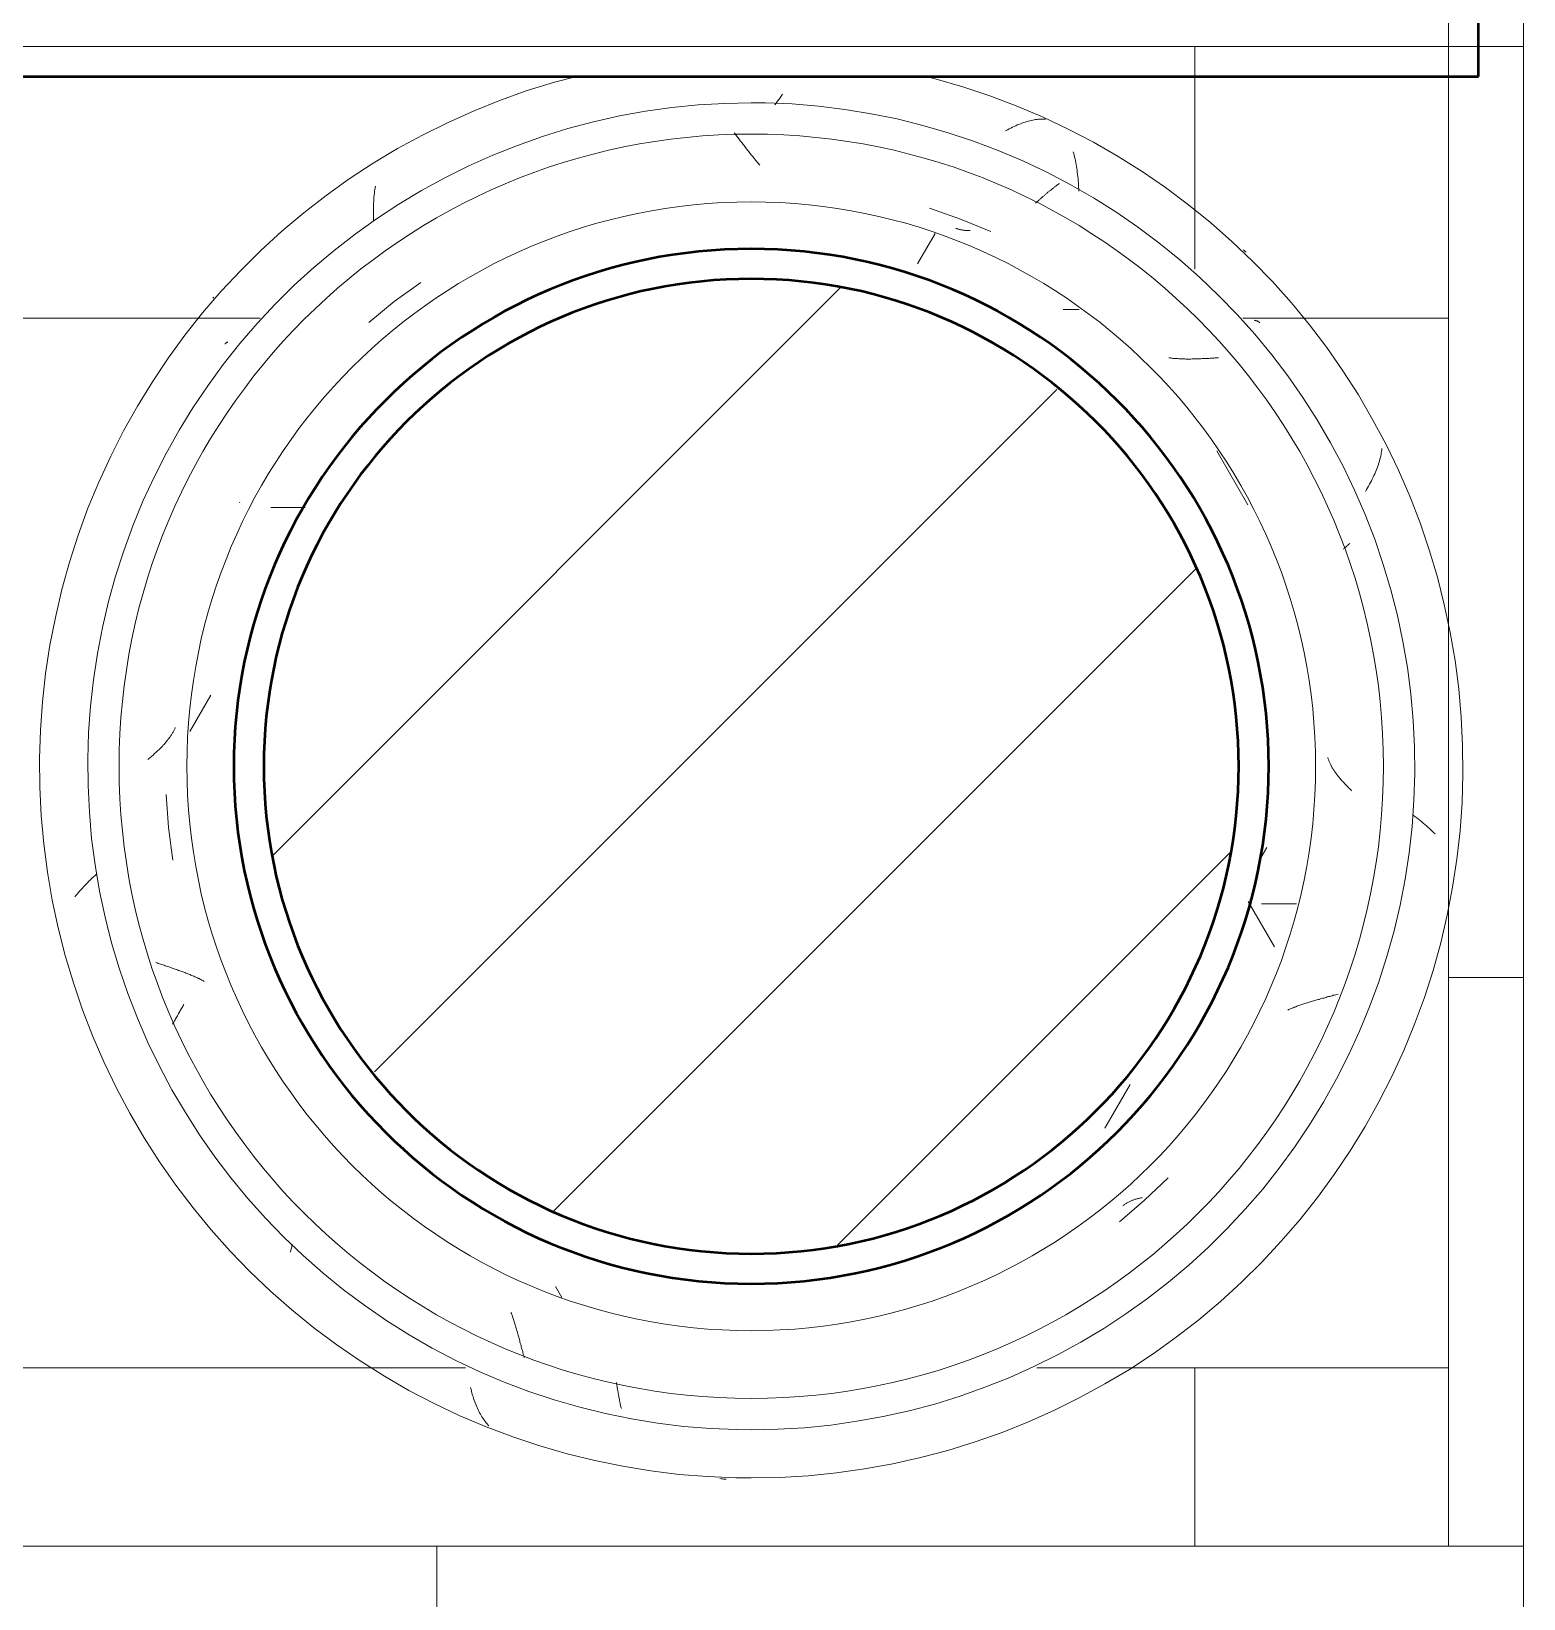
# Model space of a CAD drawing. Header units: millimetres. Extents: x -9358 to 257996, y -67499 to 9117.
# Drawn here: x 20825 to 21820, y -55453 to -54408 of the extents above; entities that cross this region are included whole.
import ezdxf

# ---------------------------------------------------------------- set-up
doc = ezdxf.new("R2010")
doc.units = ezdxf.units.MM
doc.header["$LTSCALE"] = 1000
for name, color, linetype, lineweight in [('A-COL-RFC', 8, 'Continuous', 18), ('A-COL-RFC-1', 8, 'Continuous', 9), ('A-COL-RFC-2', 8, 'Continuous', 50), ('A-FLR-PAT', 8, 'Continuous', 18), ('A-WAL-CLD', 8, 'Continuous', 9), ('A-WAL-CMU', 8, 'Continuous', 50), ('A-WAL-LOW-20', 8, 'Continuous', 18), ('A-WAL-PAT-1', 8, 'Continuous', 9)]:
    doc.layers.add(name, color=color, linetype=linetype, lineweight=lineweight)
pattern_1 = [(0, (0, 0), (812.8, 203.2), [33.528, -576.072, 33.528, -576.072, -3251.2]), (0, (0, 0), (812.8, 203.2), [-1219.2, 33.528, -1185.672, 33.528, -576.072, -1422.4]), (0, (0, 0), (812.8, 203.2), [-3048, 33.528, -372.872, 33.528, -982.472]), (120, (304.8, 101.6), (-582.37636, 602.30545), [33.528, -576.072, 33.528, -576.072, -3251.2]), (120, (304.8, 101.6), (-582.37636, 602.30545), [-1219.2, 33.528, -1185.672, 33.528, -576.072, -1422.4]), (120, (304.8, 101.6), (-582.37636, 602.30545), [-3048, 33.528, -372.872, 33.528, -982.472]), (240, (406.4, 508), (-230.42364, -805.50545), [33.528, -576.072, 33.528, -576.072, -3251.2]), (240, (406.4, 508), (-230.42364, -805.50545), [-1219.2, 33.528, -1185.672, 33.528, -576.072, -1422.4]), (240, (406.4, 508), (-230.42364, -805.50545), [-3048, 33.528, -372.872, 33.528, -982.472])]

# ---------------------------------------------------------------- blocks, each defined once
blk = doc.blocks.new('Concrete-Round-Column - 650-V10-01-Ground Floor Furniture Plan')
at = {"layer": 'A-COL-RFC-1'}
h = blk.add_hatch(dxfattribs=at)
h.set_pattern_fill('FP_33', color=256, style=0, pattern_type=2)
h.set_pattern_definition([(45, (-20345, 54750), (-106.066, 106.066), [])])
h.paths.add_polyline_path([(0, -325), (63.4, -318.8), (124.4, -300.3), (180.6, -270.2), (229.8, -229.8), (270.2, -180.6), (300.3, -124.4), (318.8, -63.4), (325, 0), (318.8, 63.4), (300.3, 124.4), (270.2, 180.6), (229.8, 229.8), (180.6, 270.2), (124.4, 300.3), (63.4, 318.8), (0, 325), (-63.4, 318.8), (-124.4, 300.3), (-180.6, 270.2), (-229.8, 229.8), (-270.2, 180.6), (-300.3, 124.4), (-318.8, 63.4), (-325, 0), (-318.8, -63.4), (-300.3, -124.4), (-270.2, -180.6), (-229.8, -229.8), (-180.6, -270.2), (-124.4, -300.3), (-63.4, -318.8)], flags=0)
at = {"layer": 'A-COL-RFC-2'}
for start, end in [(0, 180), (180, 0)]:
    blk.add_arc((0, 0), 325, start, end, dxfattribs=at)
blk = doc.blocks.new('Walls 82 - Walls 13-605755-01-Ground Floor Furniture Plan')
at = {"layer": 'A-WAL-PAT-1'}
h = blk.add_hatch(dxfattribs=at)
h.set_pattern_fill('FP_29', color=256, style=0, pattern_type=2)
h.set_pattern_definition([(90, (450, -56700), (-900, 6e-14), [700, -700]), (90, (0, -57400), (-1800, 1e-13), [700, -700]), (0, (0, -57400), (0, 700), [])])
h.paths.add_polyline_path([(730, -58770), (2620, -58770), (2620, -57770), (730, -57770), (730, -58250)], flags=0)
h.paths.add_polyline_path([(1218, -58693.5), (1158.3, -58693.5), (1085.8, -58681.4), (1016.2, -58657.5), (947.5, -58619.3), (891.2, -58574.8), (842.6, -58521.5), (803.6, -58461.8), (774.1, -58394.5), (756.1, -58323.2), (750, -58250), (756.1, -58176.8), (775.8, -58101.7), (803.6, -58038.2), (843.8, -57976.7), (893.6, -57922.6), (954, -57876.2), (1016.2, -57842.5), (1090.7, -57817.8), (1159.9, -57806.5), (1231.7, -57806.5), (1304.2, -57818.6), (1373.8, -57842.5), (1438.4, -57877.5), (1496.4, -57922.6), (1547.4, -57978.5), (1586.4, -58038.2), (1615.9, -58105.5), (1633.9, -58176.8), (1640, -58250), (1633.9, -58323.2), (1614.2, -58398.3), (1584.1, -58465.3), (1546.2, -58523.3), (1495.3, -58578.3), (1438.4, -58622.5), (1373.8, -58657.5), (1299.3, -58682.2), (1230.1, -58693.5)], flags=0)
h.paths.add_polyline_path([(2119.9, -58693.5), (2118.3, -58693.5), (2045.8, -58681.4), (1976.2, -58657.5), (1911.6, -58622.5), (1851.4, -58575), (1803.8, -58523.3), (1763.6, -58461.8), (1734.1, -58394.5), (1716.1, -58323.2), (1710, -58250), (1716.1, -58176.8), (1735.8, -58101.7), (1763.6, -58038.2), (1803.8, -57976.7), (1854.9, -57921.6), (1914, -57876.2), (1976.2, -57842.5), (2050.7, -57817.8), (2119.9, -57806.5), (2191.7, -57806.5), (2264.2, -57818.6), (2337.4, -57844.5), (2398.4, -57877.5), (2457.6, -57923.9), (2506.2, -57976.7), (2546.4, -58038.2), (2575.9, -58105.5), (2593.9, -58176.8), (2600, -58250), (2593.9, -58323.2), (2574.2, -58398.3), (2546.4, -58461.8), (2503.3, -58526.4), (2456.4, -58577.4), (2393.8, -58625), (2333.8, -58657.5), (2259.3, -58682.2), (2190.1, -58693.5)], flags=0)
at = {"layer": 'A-WAL-LOW-20'}
for p, q in [((730, -57770), (730, -58770)), ((2620, -58770), (2620, -57770)), ((730, -58770), (2620, -58770))]:
    blk.add_line(p, q, dxfattribs=at)
blk = doc.blocks.new('Walls 85 - Walls 6-605795-01-Ground Floor Furniture Plan')
at = {"layer": 'A-WAL-PAT-1'}
h = blk.add_hatch(dxfattribs=at)
h.set_pattern_fill('FP_36', color=256, style=0, pattern_type=2)
h.set_pattern_definition([(270, (20644.6, -55970), (900, 6e-14), [700, -700]), (270, (21094.6, -55270), (1800, 1e-13), [700, -700]), (180, (21094.6, -55270), (-9e-14, -700), [])])
h.paths.add_polyline_path([(17170, -55320), (21820, -55320), (21820, -55270), (17170, -55270)], flags=0)
at = {"layer": 'A-WAL-LOW-20'}
for p, q in [((19880, -55270), (21820, -55270)), ((21820, -55270), (21820, -55320))]:
    blk.add_line(p, q, dxfattribs=at)
blk = doc.blocks.new('Walls 86 - Walls 6-605812-01-Ground Floor Furniture Plan')
at = {"layer": 'A-WAL-PAT-1'}
h = blk.add_hatch(dxfattribs=at)
h.set_pattern_fill('FP_32', color=256, style=0, pattern_type=2)
h.set_pattern_definition([(270, (2170, -59239.6), (900, 6e-14), [700, -700]), (270, (2620, -58539.6), (1800, 1e-13), [700, -700]), (180, (2620, -58539.6), (-9e-14, -700), [])])
h.paths.add_polyline_path([(2620, -58770), (2670, -58770), (2670, -57770), (2620, -57770), (2620, -58421.4)], flags=0)
at = {"layer": 'A-WAL-LOW-20'}
for p, q in [((2620, -58770), (2620, -57770)), ((2620, -57770), (2670, -57770)), ((2670, -57770), (2670, -58770))]:
    blk.add_line(p, q, dxfattribs=at)
blk = doc.blocks.new('FP_186-01-Ground Floor Furniture Plan')
at = {"layer": 'A-WAL-PAT-1'}
for p, q in [((49939.2, 1496.6), (49938.6, 1497.3)), ((49939.7, 1496), (49939.2, 1496.6)), ((49940.2, 1495.3), (49939.7, 1496)), ((49940.7, 1494.7), (49940.2, 1495.3)), ((49941.2, 1494), (49940.7, 1494.7)), ((49941.7, 1493.4), (49941.2, 1494)), ((49942.2, 1492.7), (49941.7, 1493.4)), ((49942.7, 1492.1), (49942.2, 1492.7)), ((49943.2, 1491.4), (49942.7, 1492.1)), ((49943.7, 1490.8), (49943.2, 1491.4)), ((49944.2, 1490.2), (49943.7, 1490.8)), ((49944.7, 1489.5), (49944.2, 1490.2)), ((49945.2, 1488.9), (49944.7, 1489.5)), ((49945.7, 1488.3), (49945.2, 1488.9)), ((49946.1, 1487.6), (49945.7, 1488.3)), ((49946.6, 1487), (49946.1, 1487.6)), ((49947.1, 1486.4), (49946.6, 1487)), ((49947.6, 1485.8), (49947.1, 1486.4)), ((49948.1, 1485.1), (49947.6, 1485.8)), ((49948.6, 1484.5), (49948.1, 1485.1)), ((49949, 1483.9), (49948.6, 1484.5)), ((49949.5, 1483.3), (49949, 1483.9)), ((49950, 1482.7), (49949.5, 1483.3)), ((49712, 1384.8), (49729.7, 1397.6)), ((49695, 1370.9), (49712, 1384.8)), ((49609, 1251), (49608.8, 1250.7)), ((49564.2, 1097.3), (49563.9, 1096.8)), ((49564.5, 1097.7), (49564.2, 1097.3)), ((49564.7, 1098.1), (49564.5, 1097.7)), ((49565, 1098.6), (49564.7, 1098.1)), ((49565.2, 1099), (49565, 1098.6)), ((49565.4, 1099.5), (49565.2, 1099)), ((49565.6, 1099.9), (49565.4, 1099.5)), ((49565.8, 1100.4), (49565.6, 1099.9)), ((49566, 1100.8), (49565.8, 1100.4)), ((49555.8, 1086.9), (49555.4, 1086.4)), ((49556.3, 1087.4), (49555.8, 1086.9)), ((49556.7, 1087.8), (49556.3, 1087.4)), ((49557.2, 1088.3), (49556.7, 1087.8)), ((49557.6, 1088.7), (49557.2, 1088.3)), ((49558, 1089.2), (49557.6, 1088.7)), ((49558.5, 1089.6), (49558, 1089.2)), ((49558.9, 1090.1), (49558.5, 1089.6)), ((49559.3, 1090.5), (49558.9, 1090.1)), ((49559.7, 1091), (49559.3, 1090.5)), ((49560, 1091.4), (49559.7, 1091)), ((49560.4, 1091.9), (49560, 1091.4)), ((49560.8, 1092.3), (49560.4, 1091.9)), ((49561.1, 1092.8), (49560.8, 1092.3)), ((49561.5, 1093.2), (49561.1, 1092.8)), ((49561.8, 1093.7), (49561.5, 1093.2)), ((49562.2, 1094.1), (49561.8, 1093.7)), ((49562.5, 1094.6), (49562.2, 1094.1)), ((49562.8, 1095), (49562.5, 1094.6)), ((49563.1, 1095.5), (49562.8, 1095)), ((49563.4, 1095.9), (49563.1, 1095.5)), ((49563.7, 1096.4), (49563.4, 1095.9)), ((49563.9, 1096.8), (49563.7, 1096.4)), ((49548.2, 1079.9), (49547.6, 1079.5)), ((49548.7, 1080.4), (49548.2, 1079.9)), ((49549.3, 1080.9), (49548.7, 1080.4)), ((49549.8, 1081.3), (49549.3, 1080.9)), ((49550.4, 1081.8), (49549.8, 1081.3)), ((49550.9, 1082.3), (49550.4, 1081.8)), ((49551.4, 1082.7), (49550.9, 1082.3)), ((49551.9, 1083.2), (49551.4, 1082.7)), ((49552.4, 1083.7), (49551.9, 1083.2)), ((49553, 1084.1), (49552.4, 1083.7)), ((49553.5, 1084.6), (49553, 1084.1)), ((49553.9, 1085.1), (49553.5, 1084.6)), ((49554.4, 1085.5), (49553.9, 1085.1)), ((49554.9, 1086), (49554.4, 1085.5)), ((49555.4, 1086.4), (49554.9, 1086)), ((49561.4, 1034.2), (49559.8, 1056.1)), ((49564.3, 1012.5), (49561.4, 1034.2)), ((49553, 944.1), (49553.8, 943.9)), ((49553.8, 943.9), (49554.6, 943.6)), ((49554.6, 943.6), (49555.4, 943.3)), ((49555.4, 943.3), (49556.2, 943.1)), ((49556.2, 943.1), (49557, 942.8)), ((49557, 942.8), (49557.7, 942.6)), ((49557.7, 942.6), (49558.5, 942.3)), ((49558.5, 942.3), (49559.3, 942)), ((49559.3, 942), (49560, 941.8)), ((49560, 941.8), (49560.8, 941.5)), ((49560.8, 941.5), (49561.6, 941.3)), ((49561.6, 941.3), (49562.3, 941)), ((49562.3, 941), (49563.1, 940.8)), ((49563.1, 940.8), (49563.8, 940.5)), ((49563.8, 940.5), (49564.6, 940.2)), ((49564.6, 940.2), (49565.3, 940)), ((49565.3, 940), (49566, 939.7)), ((49566, 939.7), (49566.8, 939.5)), ((49566.8, 939.5), (49567.5, 939.2)), ((49567.5, 939.2), (49568.2, 938.9)), ((49568.2, 938.9), (49568.9, 938.7)), ((49568.9, 938.7), (49569.6, 938.4)), ((49569.6, 938.4), (49570.3, 938.2)), ((49570.3, 938.2), (49571, 937.9)), ((49571, 937.9), (49571.7, 937.7)), ((49571.7, 937.7), (49572.4, 937.4)), ((49572.4, 937.4), (49573.1, 937.1)), ((49573.1, 937.1), (49573.8, 936.9)), ((49573.8, 936.9), (49574.4, 936.6)), ((49574.4, 936.6), (49575.1, 936.3)), ((49575.1, 936.3), (49575.8, 936.1)), ((49575.8, 936.1), (49576.4, 935.8)), ((49576.4, 935.8), (49577.1, 935.5)), ((49577.1, 935.5), (49577.7, 935.3)), ((49577.7, 935.3), (49578.3, 935)), ((49578.3, 935), (49578.9, 934.7)), ((49578.9, 934.7), (49579.6, 934.5)), ((49579.6, 934.5), (49580.2, 934.2)), ((49580.2, 934.2), (49580.8, 933.9)), ((49580.8, 933.9), (49581.4, 933.6)), ((49581.4, 933.6), (49582, 933.4)), ((49582, 933.4), (49582.5, 933.1)), ((49582.5, 933.1), (49583.1, 932.8)), ((49583.1, 932.8), (49583.7, 932.5)), ((49583.7, 932.5), (49584.2, 932.2)), ((49584.2, 932.2), (49584.8, 931.9)), ((49584.8, 931.9), (49585.3, 931.6)), ((49567.8, 909.4), (49567.4, 908.7)), ((49568.2, 910.1), (49567.8, 909.4)), ((49568.6, 910.8), (49568.2, 910.1)), ((49569, 911.5), (49568.6, 910.8)), ((49569.3, 912.1), (49569, 911.5)), ((49569.7, 912.8), (49569.3, 912.1)), ((49570.1, 913.5), (49569.7, 912.8)), ((49570.5, 914.2), (49570.1, 913.5)), ((49570.9, 914.9), (49570.5, 914.2)), ((49571.3, 915.5), (49570.9, 914.9)), ((49571.7, 916.2), (49571.3, 915.5)), ((49564.6, 903.7), (49564.2, 903)), ((49565, 904.5), (49564.6, 903.7)), ((49565.4, 905.2), (49565, 904.5)), ((49565.8, 905.9), (49565.4, 905.2)), ((49566.2, 906.6), (49565.8, 905.9)), ((49566.6, 907.3), (49566.2, 906.6)), ((49567, 908), (49566.6, 907.3)), ((49567.4, 908.7), (49567, 908)), ((49789.8, 710.9), (49790.1, 710.2)), ((49790.1, 710.2), (49790.3, 709.6)), ((49790.3, 709.6), (49790.5, 708.9)), ((49790.5, 708.9), (49790.8, 708.2)), ((49790.8, 708.2), (49791, 707.5)), ((49791, 707.5), (49791.2, 706.8)), ((49791.2, 706.8), (49791.4, 706.1)), ((49791.4, 706.1), (49791.7, 705.4)), ((49791.7, 705.4), (49791.9, 704.7)), ((49791.9, 704.7), (49792.1, 704)), ((49792.1, 704), (49792.3, 703.3)), ((49792.3, 703.3), (49792.6, 702.6)), ((49792.6, 702.6), (49792.8, 701.8)), ((49792.8, 701.8), (49793, 701.1)), ((49793, 701.1), (49793.2, 700.4)), ((49793.2, 700.4), (49793.4, 699.6)), ((49793.4, 699.6), (49793.7, 698.9)), ((49793.7, 698.9), (49793.9, 698.1)), ((49793.9, 698.1), (49794.1, 697.4)), ((49794.1, 697.4), (49794.3, 696.6)), ((49794.3, 696.6), (49794.5, 695.8)), ((49794.5, 695.8), (49794.7, 695)), ((49794.7, 695), (49795, 694.3)), ((49795, 694.3), (49795.2, 693.5)), ((49795.2, 693.5), (49795.4, 692.7)), ((49795.4, 692.7), (49795.6, 691.9)), ((49795.6, 691.9), (49795.8, 691.1)), ((49795.8, 691.1), (49796, 690.3)), ((49796, 690.3), (49796.3, 689.5)), ((49796.3, 689.5), (49796.5, 688.7)), ((49796.5, 688.7), (49796.7, 687.9)), ((49796.7, 687.9), (49796.9, 687.1)), ((49796.9, 687.1), (49797.1, 686.3)), ((49797.1, 686.3), (49797.4, 685.5)), ((49797.4, 685.5), (49797.6, 684.7)), ((49797.6, 684.7), (49797.8, 683.9)), ((49797.8, 683.9), (49798, 683.1)), ((49798, 683.1), (49798.3, 682.2)), ((49798.3, 682.2), (49798.5, 681.4)), ((49798.5, 681.4), (49798.7, 680.6))]:
    blk.add_line(p, q, dxfattribs=at)
blk = doc.blocks.new('FP_187-01-Ground Floor Furniture Plan')
at = {"layer": 'A-WAL-LOW-20', "flags": 128}
blk.add_lwpolyline([(49950, 600.5), (49969, 600.8), (49987.9, 602), (50006.8, 603.9), (50025.6, 606.5), (50044.3, 609.9), (50062.8, 614.1), (50081.1, 618.9), (50099.3, 624.5), (50117.2, 630.9), (50134.8, 637.9), (50152.1, 645.7), (50169.1, 654.1), (50185.8, 663.2), (50202.1, 672.9), (50217.9, 683.3), (50233.4, 694.4), (50248.4, 706), (50262.9, 718.2), (50276.9, 731), (50290.4, 744.4), (50303.4, 758.3), (50315.8, 772.6), (50327.6, 787.5), (50338.7, 802.8), (50349.3, 818.6), (50359.3, 834.8), (50368.5, 851.3), (50377.1, 868.2), (50385.1, 885.5), (50392.3, 903), (50398.8, 920.9), (50404.6, 938.9), (50409.7, 957.2), (50414, 975.7), (50417.6, 994.3), (50420.5, 1013.1), (50422.6, 1032), (50423.9, 1050.9), (50424.5, 1069.9), (50424.3, 1088.9), (50423.4, 1107.8), (50421.7, 1126.7), (50419.3, 1145.5), (50416.1, 1164.3), (50412.1, 1182.8), (50407.5, 1201.2), (50402, 1219.4), (50395.9, 1237.4), (50389.1, 1255.1), (50381.5, 1272.5), (50373.3, 1289.6), (50364.3, 1306.3), (50354.8, 1322.7), (50344.5, 1338.7), (50333.7, 1354.3), (50322.2, 1369.4), (50310.1, 1384), (50297.5, 1398.2), (50284.3, 1411.8), (50270.5, 1424.9), (50256.3, 1437.5), (50241.5, 1449.4), (50226.3, 1460.8), (50210.7, 1471.5), (50194.6, 1481.6), (50178.2, 1491.1), (50161.4, 1499.9), (50144.2, 1508), (50126.7, 1515.4), (50109, 1522.1), (50091, 1528.1), (50072.7, 1533.4), (50066.2, 1535)], dxfattribs=at)
at = {"layer": 'A-WAL-PAT-1'}
for p, q in [((49966.6, 1517.2), (49965.8, 1516)), ((49967.5, 1518.4), (49966.6, 1517.2)), ((49968.3, 1519.6), (49967.5, 1518.4)), ((49969.2, 1520.8), (49968.3, 1519.6)), ((49970, 1521.9), (49969.2, 1520.8)), ((49970.8, 1523.1), (49970, 1521.9)), ((50133.6, 1504.8), (50132.6, 1504.5)), ((50134.7, 1505.1), (50133.6, 1504.8)), ((50135.7, 1505.4), (50134.7, 1505.1)), ((50136.7, 1505.6), (50135.7, 1505.4)), ((50137.7, 1505.8), (50136.7, 1505.6)), ((50138.7, 1506), (50137.7, 1505.8)), ((50139.6, 1506.2), (50138.7, 1506)), ((50140.6, 1506.3), (50139.6, 1506.2)), ((50141.6, 1506.4), (50140.6, 1506.3)), ((50142.5, 1506.5), (50141.6, 1506.4)), ((50143.4, 1506.5), (50142.5, 1506.5)), ((50144.4, 1506.5), (50143.4, 1506.5)), ((50145.3, 1506.5), (50144.4, 1506.5)), ((50146.2, 1506.5), (50145.3, 1506.5)), ((50120.8, 1499.4), (50119.6, 1498.7)), ((50121.9, 1500), (50120.8, 1499.4)), ((50123, 1500.5), (50121.9, 1500)), ((50124.1, 1501.1), (50123, 1500.5)), ((50125.2, 1501.6), (50124.1, 1501.1)), ((50126.3, 1502.1), (50125.2, 1501.6)), ((50127.3, 1502.6), (50126.3, 1502.1)), ((50128.4, 1503), (50127.3, 1502.6)), ((50129.5, 1503.4), (50128.4, 1503)), ((50130.5, 1503.8), (50129.5, 1503.4)), ((50131.6, 1504.2), (50130.5, 1503.8)), ((50132.6, 1504.5), (50131.6, 1504.2)), ((50165, 1483.5), (50164.7, 1484.6)), ((50165.3, 1482.3), (50165, 1483.5)), ((50165.6, 1481.2), (50165.3, 1482.3)), ((50165.9, 1480), (50165.6, 1481.2)), ((50166.1, 1478.7), (50165.9, 1480)), ((50166.4, 1477.5), (50166.1, 1478.7)), ((50166.6, 1476.2), (50166.4, 1477.5)), ((50166.8, 1475), (50166.6, 1476.2)), ((50167, 1473.7), (50166.8, 1475)), ((50167.2, 1472.4), (50167, 1473.7)), ((50167.4, 1471), (50167.2, 1472.4)), ((50167.6, 1469.7), (50167.4, 1471)), ((50167.7, 1468.3), (50167.6, 1469.7)), ((50167.9, 1467), (50167.7, 1468.3)), ((50168, 1465.6), (50167.9, 1467)), ((50168.1, 1464.2), (50168, 1465.6)), ((50168.2, 1462.7), (50168.1, 1464.2)), ((50168.3, 1461.3), (50168.2, 1462.7)), ((50168.4, 1459.8), (50168.3, 1461.3)), ((50168.4, 1458.5), (50168.4, 1459.8)), ((50278.6, 1418.8), (50278, 1419.3)), ((50279.3, 1418.3), (50278.6, 1418.8)), ((50279.9, 1417.7), (50279.3, 1418.3)), ((50370.3, 1284.9), (50370.4, 1285.9)), ((50370.4, 1285.9), (50370.5, 1286.9)), ((50367.5, 1274.4), (50367.9, 1275.5)), ((50367.9, 1275.5), (50368.3, 1276.6)), ((50368.3, 1276.6), (50368.6, 1277.7)), ((50368.6, 1277.7), (50368.9, 1278.7)), ((50368.9, 1278.7), (50369.2, 1279.8)), ((50369.2, 1279.8), (50369.5, 1280.8)), ((50369.5, 1280.8), (50369.7, 1281.9)), ((50369.7, 1281.9), (50369.9, 1282.9)), ((50369.9, 1282.9), (50370.1, 1283.9)), ((50370.1, 1283.9), (50370.3, 1284.9)), ((50362.9, 1264.2), (50363.5, 1265.3)), ((50363.5, 1265.3), (50364.1, 1266.5)), ((50364.1, 1266.5), (50364.6, 1267.7)), ((50364.6, 1267.7), (50365.2, 1268.8)), ((50365.2, 1268.8), (50365.7, 1269.9)), ((50365.7, 1269.9), (50366.2, 1271.1)), ((50366.2, 1271.1), (50366.6, 1272.2)), ((50366.6, 1272.2), (50367.1, 1273.3)), ((50367.1, 1273.3), (50367.5, 1274.4)), ((50359.5, 1258.3), (50360.2, 1259.5)), ((50360.2, 1259.5), (50360.9, 1260.7)), ((50360.9, 1260.7), (50361.6, 1261.8)), ((50361.6, 1261.8), (50362.2, 1263)), ((50362.2, 1263), (50362.9, 1264.2)), ((50392.5, 1041.5), (50391.4, 1042.4)), ((50393.7, 1040.6), (50392.5, 1041.5)), ((50394.8, 1039.7), (50393.7, 1040.6)), ((50395.9, 1038.9), (50394.8, 1039.7)), ((50397, 1038), (50395.9, 1038.9)), ((50398.1, 1037.1), (50397, 1038)), ((50399.2, 1036.2), (50398.1, 1037.1)), ((50400.2, 1035.3), (50399.2, 1036.2)), ((50401.2, 1034.4), (50400.2, 1035.3)), ((50402.2, 1033.5), (50401.2, 1034.4)), ((50403.2, 1032.6), (50402.2, 1033.5)), ((50404.1, 1031.7), (50403.2, 1032.6)), ((50405, 1030.8), (50404.1, 1031.7)), ((50405.9, 1029.9), (50405, 1030.8))]:
    blk.add_line(p, q, dxfattribs=at)
blk = doc.blocks.new('FP_188-01-Ground Floor Furniture Plan')
at = {"layer": 'A-WAL-LOW-20', "flags": 128}
blk.add_lwpolyline([(49833.6, 1535), (49818.9, 1531.1), (49800.7, 1525.5), (49782.8, 1519.1), (49765.2, 1512.1), (49747.9, 1504.3), (49730.9, 1495.9), (49714.2, 1486.8), (49697.9, 1477.1), (49682, 1466.7), (49666.6, 1455.6), (49651.6, 1444), (49637.1, 1431.8), (49623.1, 1419), (49609.6, 1405.6), (49596.6, 1391.7), (49584.2, 1377.4), (49572.4, 1362.5), (49561.3, 1347.2), (49550.7, 1331.4), (49540.7, 1315.2), (49531.5, 1298.7), (49522.9, 1281.8), (49514.9, 1264.5), (49507.7, 1247), (49501.2, 1229.1), (49495.4, 1211.1), (49490.3, 1192.8), (49486, 1174.3), (49482.4, 1155.7), (49479.5, 1136.9), (49477.4, 1118), (49476.1, 1099.1), (49475.5, 1080.1), (49475.7, 1061.1), (49476.6, 1042.2), (49478.3, 1023.3), (49480.7, 1004.5), (49483.9, 985.7), (49487.9, 967.2), (49492.5, 948.8), (49498, 930.6), (49504.1, 912.6), (49510.9, 894.9), (49518.5, 877.5), (49526.7, 860.4), (49535.7, 843.7), (49545.2, 827.3), (49555.5, 811.3), (49566.3, 795.7), (49577.8, 780.6), (49589.9, 766), (49602.5, 751.8), (49615.7, 738.2), (49629.5, 725.1), (49643.7, 712.5), (49658.4, 700.6), (49673.7, 689.2), (49689.3, 678.5), (49705.4, 668.4), (49721.8, 658.9), (49738.6, 650.1), (49755.8, 642), (49773.3, 634.6), (49791, 627.9), (49809, 621.9), (49827.3, 616.6), (49845.7, 612.1), (49864.3, 608.3), (49883, 605.2), (49901.9, 602.9), (49920.8, 601.4), (49939.8, 600.6), (49950, 600.5)], dxfattribs=at)
at = {"layer": 'A-WAL-PAT-1'}
for p, q in [((49698.4, 1454.4), (49698.3, 1453)), ((49698.3, 1453), (49698.3, 1451.7)), ((49698.6, 1455.7), (49698.4, 1454.4)), ((49698.7, 1456.9), (49698.6, 1455.7)), ((49698.8, 1458.2), (49698.7, 1456.9)), ((49699, 1459.5), (49698.8, 1458.2)), ((49699.2, 1460.7), (49699, 1459.5)), ((49699.4, 1461.9), (49699.2, 1460.7)), ((49698.2, 1449), (49698.1, 1447.6)), ((49698.1, 1447.6), (49698.1, 1446.2)), ((49698.1, 1446.2), (49698.1, 1444.8)), ((49698.1, 1444.8), (49698.1, 1443.4)), ((49698.1, 1443.4), (49698.1, 1441.9)), ((49698.3, 1451.7), (49698.2, 1450.4)), ((49698.2, 1450.4), (49698.2, 1449)), ((49698.1, 1441.9), (49698.2, 1440.5)), ((49698.2, 1440.5), (49698.2, 1439)), ((49591.6, 1387.8), (49591, 1387.2)), ((49503.8, 993.6), (49502.9, 992.7)), ((49504.7, 994.6), (49503.8, 993.6)), ((49505.6, 995.5), (49504.7, 994.6)), ((49506.5, 996.5), (49505.6, 995.5)), ((49507.5, 997.4), (49506.5, 996.5)), ((49508.4, 998.4), (49507.5, 997.4)), ((49509.4, 999.3), (49508.4, 998.4)), ((49510.4, 1000.3), (49509.4, 999.3)), ((49511.5, 1001.3), (49510.4, 1000.3)), ((49512.5, 1002.2), (49511.5, 1001.3)), ((49513.6, 1003.2), (49512.5, 1002.2)), ((49499.7, 988.8), (49498.9, 987.9)), ((49500.5, 989.8), (49499.7, 988.8)), ((49501.3, 990.7), (49500.5, 989.8)), ((49502.1, 991.7), (49501.3, 990.7)), ((49502.9, 992.7), (49502.1, 991.7)), ((49643.4, 753.6), (49643.1, 752.3)), ((49643.6, 755), (49643.4, 753.6)), ((49643.9, 756.3), (49643.6, 755)), ((49643.1, 752.3), (49642.9, 751)), ((49762.9, 660.8), (49763.2, 659.5)), ((49763.2, 659.5), (49763.5, 658.3)), ((49763.5, 658.3), (49763.8, 657.1)), ((49763.8, 657.1), (49764.2, 655.8)), ((49764.2, 655.8), (49764.5, 654.7)), ((49764.5, 654.7), (49764.9, 653.5)), ((49764.9, 653.5), (49765.3, 652.3)), ((49765.3, 652.3), (49765.7, 651.2)), ((49765.7, 651.2), (49766.1, 650.1)), ((49766.1, 650.1), (49766.5, 649)), ((49766.5, 649), (49767, 648)), ((49767, 648), (49767.4, 647)), ((49767.4, 647), (49767.9, 645.9)), ((49767.9, 645.9), (49768.4, 645)), ((49768.4, 645), (49768.9, 644)), ((49768.9, 644), (49769.4, 643.1)), ((49769.4, 643.1), (49769.9, 642.2)), ((49769.9, 642.2), (49770.4, 641.3)), ((49770.4, 641.3), (49771, 640.4)), ((49771, 640.4), (49771.5, 639.6)), ((49771.5, 639.6), (49772.1, 638.8)), ((49772.1, 638.8), (49772.7, 638)), ((49772.7, 638), (49773.3, 637.3)), ((49773.3, 637.3), (49773.9, 636.5)), ((49773.9, 636.5), (49774.5, 635.8)), ((49774.5, 635.8), (49775.1, 635.2)), ((49929.1, 600.2), (49929.9, 600)), ((49929.9, 600), (49930.7, 599.9)), ((49930.7, 599.9), (49931.6, 599.7)), ((49931.6, 599.7), (49932.4, 599.6)), ((49932.4, 599.6), (49933.2, 599.6))]:
    blk.add_line(p, q, dxfattribs=at)
blk = doc.blocks.new('FP_189-01-Ground Floor Furniture Plan')
at = {"layer": 'A-WAL-PAT-1'}
for p, q in [((49950.5, 1482.1), (49950, 1482.7)), ((49951, 1481.5), (49950.5, 1482.1)), ((49951.5, 1480.9), (49951, 1481.5)), ((49952, 1480.3), (49951.5, 1480.9)), ((49952.4, 1479.7), (49952, 1480.3)), ((49952.9, 1479.1), (49952.4, 1479.7)), ((49953.4, 1478.5), (49952.9, 1479.1)), ((49953.9, 1477.9), (49953.4, 1478.5)), ((49954.4, 1477.4), (49953.9, 1477.9)), ((49954.8, 1476.8), (49954.4, 1477.4)), ((49955.3, 1476.2), (49954.8, 1476.8)), ((49955.8, 1475.7), (49955.3, 1476.2)), ((50068.8, 1447.1), (50089.5, 1439.9)), ((50087, 1433.5), (50086.5, 1433.6)), ((50087.4, 1433.3), (50087, 1433.5)), ((50087.9, 1433.2), (50087.4, 1433.3)), ((50088.3, 1433.1), (50087.9, 1433.2)), ((50088.8, 1432.9), (50088.3, 1433.1)), ((50089.2, 1432.8), (50088.8, 1432.9)), ((50089.7, 1432.7), (50089.2, 1432.8)), ((50089.5, 1439.9), (50109.7, 1431.5)), ((50090.1, 1432.6), (50089.7, 1432.7)), ((50090.6, 1432.6), (50090.1, 1432.6)), ((50091.1, 1432.5), (50090.6, 1432.6)), ((50091.5, 1432.4), (50091.1, 1432.5)), ((50092, 1432.4), (50091.5, 1432.4)), ((50092.5, 1432.3), (50092, 1432.4)), ((50093, 1432.3), (50092.5, 1432.3)), ((50093.5, 1432.3), (50093, 1432.3)), ((50094, 1432.2), (50093.5, 1432.3)), ((50094.5, 1432.2), (50094, 1432.2)), ((50095, 1432.2), (50094.5, 1432.2)), ((50095.5, 1432.2), (50095, 1432.2)), ((50096, 1432.3), (50095.5, 1432.2)), ((50229, 1347.4), (50228.5, 1347.4)), ((50229.6, 1347.3), (50229, 1347.4)), ((50230.2, 1347.2), (50229.6, 1347.3)), ((50230.8, 1347.1), (50230.2, 1347.2)), ((50231.4, 1347), (50230.8, 1347.1)), ((50232, 1347), (50231.4, 1347)), ((50232.6, 1346.9), (50232, 1347)), ((50233.2, 1346.9), (50232.6, 1346.9)), ((50233.8, 1346.8), (50233.2, 1346.9)), ((50234.5, 1346.8), (50233.8, 1346.8)), ((50235.1, 1346.7), (50234.5, 1346.8)), ((50235.8, 1346.7), (50235.1, 1346.7)), ((50236.4, 1346.6), (50235.8, 1346.7)), ((50237.1, 1346.6), (50236.4, 1346.6)), ((50237.7, 1346.6), (50237.1, 1346.6)), ((50238.4, 1346.6), (50237.7, 1346.6)), ((50239.1, 1346.6), (50238.4, 1346.6)), ((50239.7, 1346.5), (50239.1, 1346.6)), ((50240.4, 1346.5), (50239.7, 1346.5)), ((50241.1, 1346.5), (50240.4, 1346.5)), ((50241.8, 1346.5), (50241.1, 1346.5)), ((50242.5, 1346.5), (50241.8, 1346.5)), ((50243.2, 1346.5), (50242.5, 1346.5)), ((50243.9, 1346.6), (50243.2, 1346.5)), ((50244.7, 1346.6), (50243.9, 1346.6)), ((50245.4, 1346.6), (50244.7, 1346.6)), ((50246.1, 1346.6), (50245.4, 1346.6)), ((50246.8, 1346.6), (50246.1, 1346.6)), ((50247.6, 1346.6), (50246.8, 1346.6)), ((50248.3, 1346.7), (50247.6, 1346.6)), ((50249.1, 1346.7), (50248.3, 1346.7)), ((50249.8, 1346.7), (50249.1, 1346.7)), ((50250.6, 1346.8), (50249.8, 1346.7)), ((50251.4, 1346.8), (50250.6, 1346.8)), ((50252.1, 1346.8), (50251.4, 1346.8)), ((50252.9, 1346.9), (50252.1, 1346.8)), ((50253.7, 1346.9), (50252.9, 1346.9)), ((50254.5, 1347), (50253.7, 1346.9)), ((50255.2, 1347), (50254.5, 1347)), ((50256, 1347.1), (50255.2, 1347)), ((50256.8, 1347.1), (50256, 1347.1)), ((50257.6, 1347.2), (50256.8, 1347.1)), ((50258.4, 1347.2), (50257.6, 1347.2)), ((50259.2, 1347.3), (50258.4, 1347.2)), ((50260, 1347.3), (50259.2, 1347.3)), ((50260.8, 1347.4), (50260, 1347.3)), ((50261.6, 1347.4), (50260.8, 1347.4)), ((50334.5, 1080.5), (50334.4, 1080.9)), ((50334.7, 1080), (50334.5, 1080.5)), ((50334.8, 1079.6), (50334.7, 1080)), ((50335, 1079.1), (50334.8, 1079.6)), ((50335.2, 1078.7), (50335, 1079.1)), ((50335.3, 1078.2), (50335.2, 1078.7)), ((50335.5, 1077.7), (50335.3, 1078.2)), ((50335.7, 1077.3), (50335.5, 1077.7)), ((50335.9, 1076.8), (50335.7, 1077.3)), ((50336.2, 1076.4), (50335.9, 1076.8)), ((50336.4, 1075.9), (50336.2, 1076.4)), ((50336.6, 1075.4), (50336.4, 1075.9)), ((50336.9, 1075), (50336.6, 1075.4)), ((50337.1, 1074.5), (50336.9, 1075)), ((50337.4, 1074), (50337.1, 1074.5)), ((50337.7, 1073.6), (50337.4, 1074)), ((50338, 1073.1), (50337.7, 1073.6)), ((50338.3, 1072.7), (50338, 1073.1)), ((50338.6, 1072.2), (50338.3, 1072.7)), ((50338.9, 1071.7), (50338.6, 1072.2)), ((50339.2, 1071.3), (50338.9, 1071.7)), ((50339.5, 1070.8), (50339.2, 1071.3)), ((50339.9, 1070.3), (50339.5, 1070.8)), ((50340.2, 1069.8), (50339.9, 1070.3)), ((50340.6, 1069.4), (50340.2, 1069.8)), ((50340.9, 1068.9), (50340.6, 1069.4)), ((50341.3, 1068.4), (50340.9, 1068.9)), ((50341.7, 1068), (50341.3, 1068.4)), ((50342.1, 1067.5), (50341.7, 1068)), ((50342.5, 1067), (50342.1, 1067.5)), ((50342.9, 1066.5), (50342.5, 1067)), ((50343.3, 1066), (50342.9, 1066.5)), ((50343.7, 1065.6), (50343.3, 1066)), ((50344.1, 1065.1), (50343.7, 1065.6)), ((50344.6, 1064.6), (50344.1, 1065.1)), ((50345, 1064.1), (50344.6, 1064.6)), ((50345.5, 1063.6), (50345, 1064.1)), ((50345.9, 1063.1), (50345.5, 1063.6)), ((50346.4, 1062.7), (50345.9, 1063.1)), ((50346.8, 1062.2), (50346.4, 1062.7)), ((50347.3, 1061.7), (50346.8, 1062.2)), ((50347.8, 1061.2), (50347.3, 1061.7)), ((50348.3, 1060.7), (50347.8, 1061.2)), ((50348.8, 1060.2), (50348.3, 1060.7)), ((50349.3, 1059.7), (50348.8, 1060.2)), ((50349.8, 1059.2), (50349.3, 1059.7)), ((50350.3, 1058.7), (50349.8, 1059.2)), ((50327.9, 919.4), (50328.7, 919.6)), ((50328.7, 919.6), (50329.5, 919.9)), ((50329.5, 919.9), (50330.2, 920.1)), ((50330.2, 920.1), (50331, 920.3)), ((50331, 920.3), (50331.8, 920.5)), ((50331.8, 920.5), (50332.5, 920.7)), ((50332.5, 920.7), (50333.3, 920.9)), ((50333.3, 920.9), (50334.1, 921.2)), ((50334.1, 921.2), (50334.9, 921.4)), ((50334.9, 921.4), (50335.7, 921.6)), ((50335.7, 921.6), (50336.5, 921.8)), ((50336.5, 921.8), (50337.3, 922)), ((50337.3, 922), (50338.1, 922.3)), ((50338.1, 922.3), (50338.9, 922.5)), ((50338.9, 922.5), (50339.7, 922.7)), ((50339.7, 922.7), (50340.5, 922.9)), ((50340.5, 922.9), (50341.3, 923.1)), ((50307.7, 912.5), (50308.3, 912.8)), ((50308.3, 912.8), (50308.9, 913)), ((50308.9, 913), (50309.5, 913.3)), ((50309.5, 913.3), (50310.1, 913.5)), ((50310.1, 913.5), (50310.7, 913.8)), ((50310.7, 913.8), (50311.3, 914)), ((50311.3, 914), (50311.9, 914.3)), ((50311.9, 914.3), (50312.6, 914.5)), ((50312.6, 914.5), (50313.2, 914.7)), ((50313.2, 914.7), (50313.8, 915)), ((50313.8, 915), (50314.5, 915.2)), ((50314.5, 915.2), (50315.1, 915.4)), ((50315.1, 915.4), (50315.8, 915.7)), ((50315.8, 915.7), (50316.5, 915.9)), ((50316.5, 915.9), (50317.1, 916.1)), ((50317.1, 916.1), (50317.8, 916.4)), ((50317.8, 916.4), (50318.5, 916.6)), ((50318.5, 916.6), (50319.2, 916.8)), ((50319.2, 916.8), (50319.9, 917)), ((50319.9, 917), (50320.6, 917.3)), ((50320.6, 917.3), (50321.3, 917.5)), ((50321.3, 917.5), (50322, 917.7)), ((50322, 917.7), (50322.7, 917.9)), ((50322.7, 917.9), (50323.5, 918.1)), ((50323.5, 918.1), (50324.2, 918.3)), ((50324.2, 918.3), (50324.9, 918.6)), ((50324.9, 918.6), (50325.7, 918.8)), ((50325.7, 918.8), (50326.4, 919)), ((50326.4, 919), (50327.2, 919.2)), ((50327.2, 919.2), (50327.9, 919.4)), ((50228, 800.7), (50212.2, 785.6)), ((50212.2, 785.6), (50195.6, 771.3)), ((50199.9, 783.5), (50200.3, 783.8)), ((50200.3, 783.8), (50200.7, 784)), ((50200.7, 784), (50201.1, 784.2)), ((50201.1, 784.2), (50201.5, 784.4)), ((50201.5, 784.4), (50201.9, 784.7)), ((50201.9, 784.7), (50202.4, 784.9)), ((50202.4, 784.9), (50202.8, 785.1)), ((50202.8, 785.1), (50203.2, 785.3)), ((50203.2, 785.3), (50203.7, 785.5)), ((50203.7, 785.5), (50204.1, 785.6)), ((50204.1, 785.6), (50204.6, 785.8)), ((50204.6, 785.8), (50205, 786)), ((50205, 786), (50205.5, 786.1)), ((50205.5, 786.1), (50206, 786.3)), ((50206, 786.3), (50206.5, 786.4)), ((50206.5, 786.4), (50207, 786.6)), ((50207, 786.6), (50207.5, 786.7)), ((50207.5, 786.7), (50208, 786.8)), ((50208, 786.8), (50208.5, 786.9)), ((50208.5, 786.9), (50209, 787)), ((50209, 787), (50209.5, 787.2)), ((50209.5, 787.2), (50210.1, 787.3)), ((50210.1, 787.3), (50210.6, 787.3)), ((50197.7, 781.9), (50198.1, 782.2)), ((50198.1, 782.2), (50198.4, 782.5)), ((50198.4, 782.5), (50198.8, 782.7)), ((50198.8, 782.7), (50199.1, 783)), ((50199.1, 783), (50199.5, 783.3)), ((50199.5, 783.3), (50199.9, 783.5))]:
    blk.add_line(p, q, dxfattribs=at)
blk = doc.blocks.new('FP_190-01-Ground Floor Furniture Plan')
at = {"layer": 'A-WAL-LOW-20', "flags": 128}
blk.add_lwpolyline([(49950, 632.6), (49967.7, 633), (49985.4, 634), (50003, 635.8), (50020.5, 638.3), (50037.9, 641.4), (50055.2, 645.3), (50072.3, 649.8), (50089.2, 655.1), (50105.8, 661), (50122.3, 667.5), (50138.4, 674.7), (50154.3, 682.6), (50169.8, 691.1), (50185, 700.2), (50199.8, 709.9), (50214.2, 720.2), (50228.2, 731), (50241.7, 742.4), (50254.8, 754.3), (50267.4, 766.8), (50279.4, 779.7), (50291, 793.1), (50302, 807), (50312.4, 821.3), (50322.3, 836), (50331.5, 851), (50340.2, 866.5), (50348.2, 882.3), (50355.6, 898.3), (50362.3, 914.7), (50368.4, 931.3), (50373.8, 948.2), (50378.6, 965.2), (50382.6, 982.4), (50386, 999.8), (50388.6, 1017.3), (50390.6, 1034.9), (50391.8, 1052.5), (50392.4, 1070.2), (50392.2, 1087.9), (50391.3, 1105.6), (50389.8, 1123.2), (50387.5, 1140.8), (50384.5, 1158.2), (50380.8, 1175.5), (50376.5, 1192.7), (50371.4, 1209.6), (50365.7, 1226.4), (50359.3, 1242.9), (50352.3, 1259.1), (50344.6, 1275), (50336.3, 1290.7), (50327.3, 1305.9), (50317.8, 1320.8), (50307.7, 1335.4), (50297, 1349.4), (50285.7, 1363.1), (50273.9, 1376.3), (50261.6, 1389), (50248.8, 1401.2), (50235.5, 1412.9), (50221.8, 1424.1), (50207.6, 1434.6), (50193, 1444.7), (50178.1, 1454.1), (50162.7, 1462.9), (50147, 1471.1), (50131, 1478.7), (50114.7, 1485.6), (50098.2, 1491.8), (50081.4, 1497.4), (50064.4, 1502.3), (50047.2, 1506.6), (50029.9, 1510.1), (50012.4, 1513), (49994.9, 1515.1), (49977.2, 1516.6), (49959.6, 1517.3), (49950, 1517.4)], dxfattribs=at)
at = {"layer": 'A-WAL-PAT-1'}
for p, q in [((50154.8, 1463.1), (50154.4, 1462.9)), ((50155.1, 1463.4), (50154.8, 1463.1)), ((50155.5, 1463.6), (50155.1, 1463.4)), ((50142.1, 1452.7), (50141.7, 1452.4)), ((50142.5, 1453.1), (50142.1, 1452.7)), ((50142.9, 1453.4), (50142.5, 1453.1)), ((50143.2, 1453.8), (50142.9, 1453.4)), ((50143.6, 1454.1), (50143.2, 1453.8)), ((50144, 1454.4), (50143.6, 1454.1)), ((50144.4, 1454.8), (50144, 1454.4)), ((50144.8, 1455.1), (50144.4, 1454.8)), ((50145.2, 1455.4), (50144.8, 1455.1)), ((50145.5, 1455.7), (50145.2, 1455.4)), ((50145.9, 1456.1), (50145.5, 1455.7)), ((50146.3, 1456.4), (50145.9, 1456.1)), ((50146.7, 1456.7), (50146.3, 1456.4)), ((50147.1, 1457), (50146.7, 1456.7)), ((50147.4, 1457.4), (50147.1, 1457)), ((50147.8, 1457.7), (50147.4, 1457.4)), ((50148.2, 1458), (50147.8, 1457.7)), ((50148.6, 1458.3), (50148.2, 1458)), ((50148.9, 1458.6), (50148.6, 1458.3)), ((50149.3, 1458.9), (50148.9, 1458.6)), ((50149.7, 1459.2), (50149.3, 1458.9)), ((50150.1, 1459.5), (50149.7, 1459.2)), ((50150.4, 1459.8), (50150.1, 1459.5)), ((50150.8, 1460.1), (50150.4, 1459.8)), ((50151.2, 1460.4), (50150.8, 1460.1)), ((50151.5, 1460.7), (50151.2, 1460.4)), ((50151.9, 1461), (50151.5, 1460.7)), ((50152.3, 1461.3), (50151.9, 1461)), ((50152.6, 1461.6), (50152.3, 1461.3)), ((50153, 1461.8), (50152.6, 1461.6)), ((50153.3, 1462.1), (50153, 1461.8)), ((50153.7, 1462.4), (50153.3, 1462.1)), ((50154.1, 1462.6), (50153.7, 1462.4)), ((50154.4, 1462.9), (50154.1, 1462.6)), ((50139.8, 1450.7), (50139.5, 1450.4)), ((50140.2, 1451.1), (50139.8, 1450.7)), ((50140.6, 1451.4), (50140.2, 1451.1)), ((50141, 1451.7), (50140.6, 1451.4)), ((50141.3, 1452.1), (50141, 1451.7)), ((50141.7, 1452.4), (50141.3, 1452.1)), ((50285.8, 1372.3), (50285.5, 1372.4)), ((50286, 1372.3), (50285.8, 1372.3)), ((50286.2, 1372.2), (50286, 1372.3)), ((50286.5, 1372.2), (50286.2, 1372.2)), ((50286.7, 1372.1), (50286.5, 1372.2)), ((50286.9, 1372), (50286.7, 1372.1)), ((50287.1, 1371.9), (50286.9, 1372)), ((50287.3, 1371.9), (50287.1, 1371.9)), ((50287.5, 1371.8), (50287.3, 1371.9)), ((50287.7, 1371.7), (50287.5, 1371.8)), ((50287.9, 1371.6), (50287.7, 1371.7)), ((50288.1, 1371.5), (50287.9, 1371.6)), ((50288.3, 1371.4), (50288.1, 1371.5)), ((50288.4, 1371.3), (50288.3, 1371.4)), ((50288.6, 1371.1), (50288.4, 1371.3)), ((50288.8, 1371), (50288.6, 1371.1)), ((50288.9, 1370.9), (50288.8, 1371)), ((50289, 1370.7), (50288.9, 1370.9)), ((50289.2, 1370.6), (50289, 1370.7)), ((50347.7, 1222.4), (50348, 1222.7)), ((50348, 1222.7), (50348.4, 1223)), ((50348.4, 1223), (50348.8, 1223.4)), ((50348.8, 1223.4), (50349.1, 1223.7)), ((50344.8, 1219.8), (50345.1, 1220.1)), ((50345.1, 1220.1), (50345.5, 1220.4)), ((50345.5, 1220.4), (50345.9, 1220.8)), ((50345.9, 1220.8), (50346.2, 1221.1)), ((50346.2, 1221.1), (50346.6, 1221.4)), ((50346.6, 1221.4), (50347, 1221.7)), ((50347, 1221.7), (50347.3, 1222.1)), ((50347.3, 1222.1), (50347.7, 1222.4))]:
    blk.add_line(p, q, dxfattribs=at)
blk = doc.blocks.new('FP_191-01-Ground Floor Furniture Plan')
at = {"layer": 'A-WAL-LOW-20', "flags": 128}
blk.add_lwpolyline([(49950, 1517.4), (49932.3, 1517), (49914.6, 1516), (49897, 1514.2), (49879.5, 1511.7), (49862.1, 1508.6), (49844.8, 1504.7), (49827.7, 1500.2), (49810.8, 1494.9), (49794.2, 1489), (49777.7, 1482.5), (49761.6, 1475.3), (49745.7, 1467.4), (49730.2, 1458.9), (49715, 1449.8), (49700.2, 1440.1), (49685.8, 1429.8), (49671.8, 1419), (49658.3, 1407.6), (49645.2, 1395.7), (49632.6, 1383.2), (49620.6, 1370.3), (49609, 1356.9), (49598, 1343), (49587.6, 1328.7), (49577.7, 1314), (49568.5, 1299), (49559.8, 1283.5), (49551.8, 1267.7), (49544.4, 1251.7), (49537.7, 1235.3), (49531.6, 1218.7), (49526.2, 1201.8), (49521.4, 1184.8), (49517.4, 1167.6), (49514, 1150.2), (49511.4, 1132.7), (49509.4, 1115.1), (49508.2, 1097.5), (49507.6, 1079.8), (49507.8, 1062.1), (49508.7, 1044.4), (49510.2, 1026.8), (49512.5, 1009.2), (49515.5, 991.8), (49519.2, 974.5), (49523.5, 957.3), (49528.6, 940.4), (49534.3, 923.6), (49540.7, 907.1), (49547.7, 890.9), (49555.4, 875), (49563.7, 859.3), (49572.7, 844.1), (49582.2, 829.2), (49592.3, 814.6), (49603, 800.6), (49614.3, 786.9), (49626.1, 773.7), (49638.4, 761), (49651.2, 748.8), (49664.5, 737.1), (49678.2, 725.9), (49692.4, 715.4), (49707, 705.3), (49721.9, 695.9), (49737.3, 687.1), (49753, 678.9), (49769, 671.3), (49785.3, 664.4), (49801.8, 658.2), (49818.6, 652.6), (49835.6, 647.7), (49852.8, 643.4), (49870.1, 639.9), (49887.6, 637), (49905.1, 634.9), (49922.8, 633.4), (49940.4, 632.7), (49950, 632.6)], dxfattribs=at)
at = {"layer": 'A-WAL-PAT-1'}
for p, q in [((49599.2, 1356.7), (49599.1, 1356.6)), ((49599.4, 1356.9), (49599.2, 1356.7)), ((49599.5, 1357), (49599.4, 1356.9)), ((49599.7, 1357.2), (49599.5, 1357)), ((49599.8, 1357.3), (49599.7, 1357.2)), ((49600, 1357.4), (49599.8, 1357.3)), ((49600.2, 1357.5), (49600, 1357.4)), ((49600.3, 1357.6), (49600.2, 1357.5)), ((49600.5, 1357.7), (49600.3, 1357.6)), ((49600.7, 1357.8), (49600.5, 1357.7)), ((49600.9, 1357.9), (49600.7, 1357.8)), ((49601.1, 1358), (49600.9, 1357.9)), ((49860.1, 664.2), (49860.2, 663.7)), ((49860.2, 663.7), (49860.3, 663.2)), ((49860.3, 663.2), (49860.3, 662.7)), ((49860.3, 662.7), (49860.4, 662.2)), ((49860.4, 662.2), (49860.5, 661.7)), ((49860.5, 661.7), (49860.6, 661.2)), ((49860.6, 661.2), (49860.7, 660.8)), ((49860.7, 660.8), (49860.7, 660.3)), ((49860.7, 660.3), (49860.8, 659.8)), ((49860.8, 659.8), (49860.9, 659.3)), ((49860.9, 659.3), (49861, 658.8)), ((49861, 658.8), (49861.1, 658.3)), ((49861.1, 658.3), (49861.2, 657.8)), ((49861.2, 657.8), (49861.3, 657.3)), ((49861.3, 657.3), (49861.3, 656.8)), ((49861.3, 656.8), (49861.4, 656.3)), ((49861.4, 656.3), (49861.5, 655.8)), ((49861.5, 655.8), (49861.6, 655.3)), ((49861.6, 655.3), (49861.7, 654.8)), ((49861.7, 654.8), (49861.8, 654.3)), ((49861.8, 654.3), (49861.9, 653.8)), ((49861.9, 653.8), (49862, 653.4)), ((49862, 653.4), (49862.1, 652.9)), ((49862.1, 652.9), (49862.2, 652.4)), ((49862.2, 652.4), (49862.2, 651.9)), ((49862.2, 651.9), (49862.3, 651.5)), ((49862.3, 651.5), (49862.4, 651)), ((49862.4, 651), (49862.5, 650.5)), ((49862.5, 650.5), (49862.6, 650.1)), ((49862.6, 650.1), (49862.7, 649.6)), ((49862.7, 649.6), (49862.8, 649.1)), ((49862.8, 649.1), (49862.9, 648.7)), ((49862.9, 648.7), (49863, 648.2)), ((49863, 648.2), (49863.1, 647.8)), ((49863.1, 647.8), (49863.2, 647.3)), ((49863.2, 647.3), (49863.4, 646.9))]:
    blk.add_line(p, q, dxfattribs=at)
blk = doc.blocks.new('Walls 311 - Walls 78-2881623-01-Ground Floor Furniture Plan')
at = {"layer": 'A-WAL-PAT-1'}
h = blk.add_hatch(dxfattribs=at)
h.set_pattern_fill('FP_162', color=256, style=0, pattern_type=2)
h.set_pattern_definition([(0, (28645, 55825), (528.32, 132.08), [43.586, -352.654, 43.586, -352.654, -2113.28]), (0, (28645, 55825), (528.32, 132.08), [-792.48, 43.586, -748.894, 43.586, -352.654, -924.56]), (0, (28645, 55825), (528.32, 132.08), [-1981.2, 43.586, -220.574, 43.586, -616.814]), (120, (28843.12, 55891.04), (-378.54464, 391.49854), [43.586, -352.654, 43.586, -2465.934]), (120, (28843.12, 55891.04), (-378.54464, 391.49854), [-439.826, -352.654, 43.586, -748.894, -1320.8]), (120, (28843.12, 55891.04), (-378.54464, 391.49854), [-1584.96, 43.586, -352.654, 43.586, -880.974]), (120, (28843.12, 55891.04), (-378.54464, 391.49854), [-2024.786, -220.574, 43.586, -616.814]), (240, (28909.16, 56155.2), (-149.77536, -523.57854), [43.586, -352.654, 43.586, -2465.934]), (240, (28909.16, 56155.2), (-149.77536, -523.57854), [-439.826, -352.654, 43.586, -748.894, -1320.8]), (240, (28909.16, 56155.2), (-149.77536, -523.57854), [-1584.96, 43.586, -352.654, 43.586, -880.974]), (240, (28909.16, 56155.2), (-149.77536, -523.57854), [-2024.786, -220.574, 43.586, -616.814])])
h.paths.add_polyline_path([(49950, 698.7), (50015.3, 704.4), (50084, 723.9), (50139.4, 750), (50191.9, 786.7), (50238.3, 833.1), (50275.9, 886.9), (50303.6, 946.3), (50320.6, 1009.7), (50326.3, 1075), (50320.6, 1140.3), (50303.6, 1203.7), (50274, 1265.9), (50238.3, 1316.9), (50191.9, 1363.3), (50138.1, 1400.9), (50074.4, 1429.8), (50013.4, 1445.7), (49950, 1451.3), (49881.6, 1444.7), (49821.3, 1428.6), (49761.9, 1400.9), (49708.1, 1363.3), (49661.7, 1316.9), (49624.1, 1263.1), (49596.4, 1203.7), (49579.4, 1140.3), (49573.7, 1075), (49579.4, 1009.7), (49596.4, 946.3), (49624.1, 886.9), (49661.7, 833.1), (49708.1, 786.7), (49761.9, 749.1), (49821.3, 721.4), (49884.7, 704.4), (49915.6, 701.7)], flags=0)
h.paths.add_polyline_path([(49937.6, 731.5), (49915.6, 732), (49855.6, 743.2), (49796.2, 766.2), (49742.1, 799.7), (49693.1, 845.2), (49656.7, 893.4), (49628.2, 950.6), (49610.9, 1011.6), (49605, 1075), (49611.1, 1139.2), (49629, 1201.1), (49658.1, 1258.5), (49697.3, 1309.5), (49745.3, 1352.3), (49800.3, 1385.4), (49860.4, 1407.7), (49923.4, 1418.5), (49981.8, 1418.5), (50044.4, 1406.8), (50103.8, 1383.8), (50161.3, 1347.2), (50206.9, 1304.8), (50243.9, 1255.6), (50271.7, 1199.6), (50289.1, 1138.4), (50295, 1075), (50288.9, 1010.8), (50271, 948.9), (50241.9, 891.5), (50202.7, 840.5), (50154.7, 797.7), (50099.7, 764.6), (50039.6, 742.3), (49976.6, 731.5), (49950, 731.5)], flags=0)
at = {"layer": 'A-WAL-LOW-20'}
for radius, start, end in [(421.5, 90, 270), (421.5, 270, 90), (376.3, 90, 270), (376.3, 270, 90)]:
    blk.add_arc((49950, 1075), radius, start, end, dxfattribs=at)
for name in ['FP_188-01-Ground Floor Furniture Plan', 'FP_187-01-Ground Floor Furniture Plan', 'FP_191-01-Ground Floor Furniture Plan', 'FP_190-01-Ground Floor Furniture Plan', 'FP_186-01-Ground Floor Furniture Plan', 'FP_189-01-Ground Floor Furniture Plan']:
    blk.add_blockref(name, (0, 0), dxfattribs=at)
blk = doc.blocks.new('G')
at = {"layer": 'A-WAL-PAT-1'}
h = blk.add_hatch(dxfattribs=at)
h.set_pattern_fill('FP_2', color=256, style=0, pattern_type=2)
h.set_pattern_definition(pattern_1)
h.paths.add_polyline_path([(21024.8, -54290), (21770, -54290), (21770, -54270), (19320, -54270), (19320, -54290), (20779, -54290)], flags=0)
h = blk.add_hatch(dxfattribs=at)
h.set_pattern_fill('FP_2', color=256, style=0, pattern_type=2)
h.set_pattern_definition(pattern_1)
h.paths.add_polyline_path([(21292.6, -55093.5), (21336.8, -55093.5), (21399.4, -55081.8), (21458.8, -55058.8), (21516.3, -55022.2), (21560, -54982.4), (21598.9, -54930.6), (21626.7, -54874.6), (21644.1, -54813.4), (21650, -54750), (21630, -54750), (21623.8, -54813.4), (21605.3, -54874.4), (21575.2, -54930.6), (21534.8, -54979.8), (21485.6, -55020.2), (21429.4, -55050.3), (21368.4, -55068.8), (21305, -55075), (21241.6, -55068.8), (21180.6, -55050.3), (21124.4, -55020.2), (21075.2, -54979.8), (21034.8, -54930.6), (21004.7, -54874.4), (20986.2, -54813.4), (20980, -54750), (20960, -54750), (20965.9, -54813.4), (20983.3, -54874.6), (21011.7, -54931.6), (21050, -54982.4), (21097.1, -55025.3), (21154.8, -55060.2), (21210.6, -55081.8), (21273.2, -55093.5), (21289.8, -55093.5)], flags=0)
at = {"layer": 'A-FLR-PAT'}
blk.add_line((21820, -54000.5), (21820, -54270), dxfattribs=at)
at = {"layer": 'A-WAL-CLD'}
for q in [(21770, -53830), (19320, -54270)]:
    blk.add_line((21770, -54270), q, dxfattribs=at)
at = {"layer": 'A-WAL-CMU'}
for p, q in [((21790, -54290), (21790, -53830)), ((19300, -54290), (21790, -54290))]:
    blk.add_line(p, q, dxfattribs=at)
for start, end in [(0, 180), (180, 360)]:
    blk.add_arc((21305, -54750), 345, start, end, dxfattribs=at)
at = {"layer": 'A-COL-RFC', "rotation": 180}
blk.add_blockref('Concrete-Round-Column - 650-V10-01-Ground Floor Furniture Plan', (21305, -54750), dxfattribs=at)
at = {"layer": 'A-WAL-LOW-20'}
for name, p in [('Walls 82 - Walls 13-605755-01-Ground Floor Furniture Plan', (19150, 3500)), ('Walls 86 - Walls 6-605812-01-Ground Floor Furniture Plan', (19150, 3500)), ('Walls 311 - Walls 78-2881623-01-Ground Floor Furniture Plan', (-28645, -55825)), ('Walls 85 - Walls 6-605795-01-Ground Floor Furniture Plan', (0, 0))]:
    blk.add_blockref(name, p, dxfattribs=at)

msp = doc.modelspace()

# ---------------------------------------------------------------- block references
msp.add_blockref('G', (0, -148.1))

doc.saveas('drawing.dxf')
